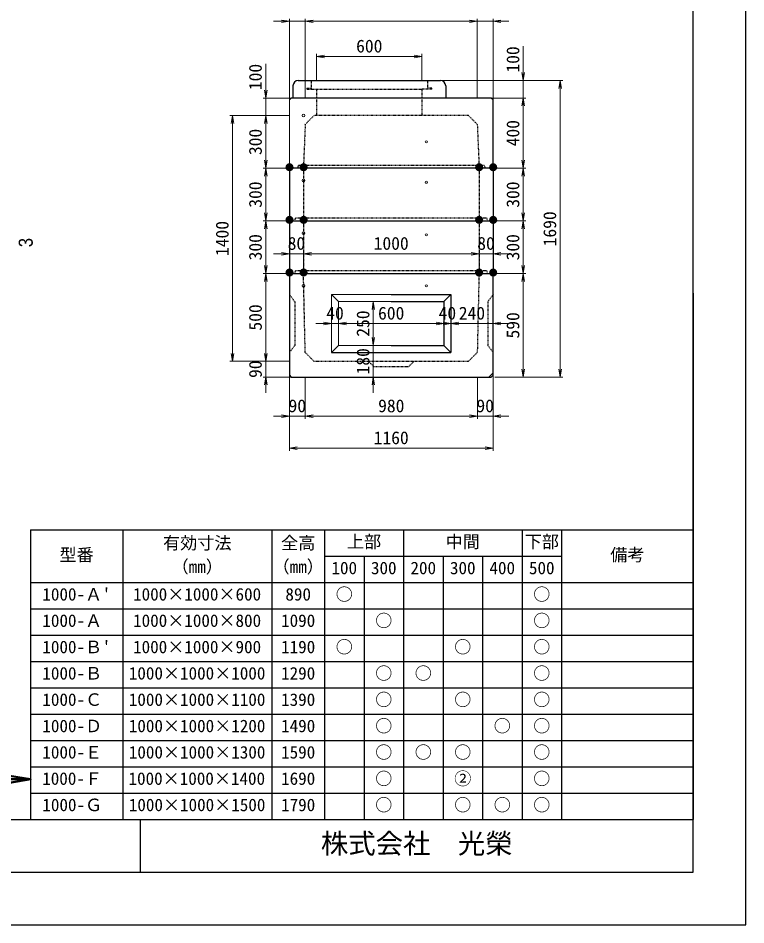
# Model space of a CAD drawing. Units: millimetres, scale not verified. Extents: x -210 to 210, y -148 to 148.
# Drawn here: x 71.8 to 210, y -148.5 to 23.7 of the extents above; entities that cross this region are included whole.
import ezdxf
from ezdxf.enums import TextEntityAlignment as Align

# ---------------------------------------------------------------- set-up
doc = ezdxf.new("R2010")
doc.units = ezdxf.units.MM
doc.linetypes.add('USER2', pattern=[4.7625, 3.175, -1.5875])
doc.layers.add('0-0', color=7, linetype='Continuous')
for name, color, linetype, lineweight in [('0-1_0', 9, 'Continuous', 25), ('0-2_dims', 2, 'Continuous', 13), ('0-3_pen1実線', 4, 'Continuous', 13), ('0-4_pen2実線', 3, 'Continuous', 13), ('0-5_pen3実線', 7, 'Continuous', 25), ('0-6_pen4実線', 6, 'Continuous', 25), ('0-8_pen2破線', 3, 'USER2', 25), ('0-9_鉄筋１', 7, 'Continuous', 50), ('0-B_draw', 7, 'Continuous', 13)]:
    doc.layers.add(name, color=color, linetype=linetype, lineweight=lineweight)
doc.styles.add('ＭＳ ゴシック', font='')
doc.styles.add('ＭＳ Ｐゴシック', font='')
doc.styles.get('ＭＳ ゴシック').set_extended_font_data('MS Gothic')
doc.styles.get('ＭＳ Ｐゴシック').set_extended_font_data('MS PGothic')

# ---------------------------------------------------------------- blocks, each defined once
blk = doc.blocks.new('部分図 1')
at = {"layer": '0-1_0'}
blk.add_lwpolyline([(0, 0), (12600, 0), (12600, 8910), (0, 8910)], close=True, dxfattribs=at)
at = {"layer": '0-2_dims', "lineweight": 18}
for p, q in [((10155, 4811.5), (10155, 4963)), ((10755, 4811.5), (10755, 4963)), ((11332, 4811), (11332, 5006)), ((10155, 4948), (10755, 4948)), ((9865, 4711), (9865, 4906)), ((10860.5, 4811), (11347, 4811)), ((10890.5, 4811), (11557, 4811)), ((11332, 4811), (11332, 4711)), ((11542, 4811), (11542, 3121)), ((10019.5, 4711), (9850, 4711)), ((9865, 4711), (9865, 4611)), ((11150.5, 4711), (11347, 4711)), ((11150.5, 4711), (11347, 4711)), ((11332, 4711), (11332, 4621)), ((11332, 4711), (11332, 4311)), ((9999, 4611), (9661, 4611)), ((9676, 4611), (9676, 3211)), ((9999.5, 4611), (9850, 4611)), ((9999.5, 4611), (9850, 4611)), ((9865, 4611), (9865, 4521)), ((9865, 4611), (9865, 4311)), ((9999.5, 4311), (9850, 4311)), ((9999.5, 4311), (9850, 4311)), ((9865, 4311), (9865, 4011)), ((11160.5, 4311), (11347, 4311)), ((11160.5, 4311), (11347, 4311)), ((11332, 4311), (11332, 4011)), ((9999.5, 4011), (9850, 4011)), ((9999.5, 4011), (9850, 4011)), ((9865, 4011), (9865, 3711)), ((11160.5, 4011), (11347, 4011)), ((11160.5, 4011), (11347, 4011)), ((11332, 4011), (11332, 3711)), ((9999.9, 3823.82), (9909.9, 3823.82)), ((9999.9, 3709.92), (9999.9, 3838.82)), ((10079.9, 3823.82), (9999.9, 3823.82)), ((10079.9, 3711.7), (10079.9, 3838.82)), ((10079.9, 3711.7), (10079.9, 3838.82)), ((11079.9, 3823.83), (10079.9, 3823.82)), ((10079.9, 3823.82), (10169.9, 3823.83)), ((11079.9, 3823.82), (10989.9, 3823.82)), ((11079.9, 3711.7), (11079.9, 3838.83)), ((11079.9, 3711.7), (11079.9, 3838.82)), ((11159.9, 3823.83), (11079.9, 3823.82)), ((11159.9, 3711.7), (11159.9, 3838.83)), ((11159.9, 3823.83), (11249.9, 3823.83)), ((9999.5, 3711), (9850, 3711)), ((9999.5, 3711), (9850, 3711)), ((9865, 3711), (9865, 3211)), ((11160.5, 3711), (11347, 3711)), ((11161, 3711), (11347, 3711)), ((11332, 3711), (11332, 3121)), ((10450.4, 3551.2), (10492.9, 3551.2)), ((10477.9, 3551.2), (10477.9, 3301.2)), ((10239.9, 3426.2), (10149.9, 3426.2)), ((10239.9, 3426.2), (10239.9, 3441.2)), ((10239.9, 3426.2), (10279.9, 3426.2)), ((10279.9, 3426.2), (10279.9, 3441.2)), ((10279.9, 3426.2), (10279.9, 3441.2)), ((10279.9, 3426.2), (10369.9, 3426.2)), ((10279.9, 3426.2), (10879.9, 3426.2)), ((10879.9, 3426.2), (10789.9, 3426.2)), ((10919.9, 3426.2), (10829.9, 3426.2)), ((10879.9, 3426.2), (10879.9, 3441.2)), ((10879.9, 3426.2), (10879.9, 3441.2)), ((10879.9, 3426.2), (10919.9, 3426.2)), ((10919.9, 3426.2), (10919.9, 3441.2)), ((10919.9, 3426.2), (10919.9, 3441.2)), ((10919.9, 3426.2), (11009.9, 3426.2)), ((10919.9, 3426.2), (11159.9, 3426.2)), ((11159.9, 3426.2), (11159.9, 3441.2)), ((11159.9, 3426.2), (11249.9, 3426.2)), ((10477.9, 3301.2), (10477.9, 3391.2)), ((9865, 3211), (9865, 3301)), ((10477.9, 3301.2), (10492.9, 3301.2)), ((10477.9, 3301.2), (10492.9, 3301.2)), ((10477.9, 3301.2), (10477.9, 3121.2)), ((9999.5, 3211), (9661, 3211)), ((9999.5, 3211), (9850, 3211)), ((9999.5, 3211), (9850, 3211)), ((9865, 3211), (9865, 3121)), ((11159.9, 3160.1), (11159.9, 2883.2)), ((10009.5, 3121), (9850, 3121)), ((9865, 3121), (9865, 3031)), ((9999.9, 3150.5), (9999.9, 2883.2)), ((10090.2, 3114.5), (10090.2, 2883.2)), ((10090.2, 3114), (10090.2, 2883.2)), ((10477.9, 3121.2), (10492.9, 3121.2)), ((10477.9, 3121.2), (10477.9, 3031.2)), ((11070.4, 3120.7), (11070.4, 2883.2)), ((11070.4, 3120.7), (11070.4, 2883.2)), ((11170.5, 3121), (11347, 3121)), ((11171, 3121), (11557, 3121)), ((9999.9, 3057.7), (9999.9, 2701.2)), ((11159.9, 3057.7), (11159.9, 2701.2)), ((9999.9, 2898.2), (9909.9, 2898.2)), ((9999.9, 2898.2), (10090.2, 2898.2)), ((10090.2, 2898.2), (10180.2, 2898.2)), ((10090.2, 2898.2), (11070.4, 2898.2)), ((11070.4, 2898.2), (10980.4, 2898.2)), ((11070.4, 2898.2), (11159.9, 2898.2)), ((11159.9, 2898.2), (11249.9, 2898.2)), ((9999.9, 2716.2), (11159.9, 2716.2))]:
    blk.add_line(p, q, dxfattribs=at)
at = {"layer": '0-2_dims', "lineweight": 50}
blk.add_line((8525, 830), (8235, 830), dxfattribs=at)
at = {"layer": '0-2_dims', "lineweight": 18}
for points in [[(10200, 4955.5), (10155, 4948), (10200, 4940.5)], [(10710, 4940.5), (10755, 4948), (10710, 4955.5)], [(11324.5, 4856), (11332, 4811), (11339.5, 4856)], [(11549.5, 4766), (11542, 4811), (11534.5, 4766)], [(9857.5, 4756), (9865, 4711), (9872.5, 4756)], [(11339.5, 4666), (11332, 4711), (11324.5, 4666)], [(11339.5, 4666), (11332, 4711), (11324.5, 4666)], [(9683.5, 4566), (9676, 4611), (9668.5, 4566)], [(9872.5, 4566), (9865, 4611), (9857.5, 4566)], [(9872.5, 4566), (9865, 4611), (9857.5, 4566)], [(9857.5, 4356), (9865, 4311), (9872.5, 4356)], [(11324.5, 4356), (11332, 4311), (11339.5, 4356)], [(9872.5, 4266), (9865, 4311), (9857.5, 4266)], [(11339.5, 4266), (11332, 4311), (11324.5, 4266)], [(9857.5, 4056), (9865, 4011), (9872.5, 4056)], [(11324.5, 4056), (11332, 4011), (11339.5, 4056)], [(9872.5, 3966), (9865, 4011), (9857.5, 3966)], [(11339.5, 3966), (11332, 4011), (11324.5, 3966)], [(9954.9, 3816.32), (9999.9, 3823.82), (9954.9, 3831.32)], [(10124.9, 3831.33), (10079.9, 3823.82), (10124.9, 3816.33)], [(10124.9, 3831.32), (10079.9, 3823.82), (10124.9, 3816.32)], [(11034.9, 3816.32), (11079.9, 3823.82), (11034.9, 3831.32)], [(11034.9, 3816.32), (11079.9, 3823.83), (11034.9, 3831.32)], [(11204.9, 3831.33), (11159.9, 3823.83), (11204.9, 3816.33)], [(9857.5, 3756), (9865, 3711), (9872.5, 3756)], [(11324.5, 3756), (11332, 3711), (11339.5, 3756)], [(9872.5, 3666), (9865, 3711), (9857.5, 3666)], [(11339.5, 3666), (11332, 3711), (11324.5, 3666)], [(10485.4, 3506.2), (10477.9, 3551.2), (10470.4, 3506.2)], [(10194.9, 3418.7), (10239.9, 3426.2), (10194.9, 3433.7)], [(10324.9, 3433.7), (10279.9, 3426.2), (10324.9, 3418.7)], [(10324.9, 3433.7), (10279.9, 3426.2), (10324.9, 3418.7)], [(10834.9, 3418.7), (10879.9, 3426.2), (10834.9, 3433.7)], [(10834.9, 3418.7), (10879.9, 3426.2), (10834.9, 3433.7)], [(10874.9, 3418.7), (10919.9, 3426.2), (10874.9, 3433.7)], [(10964.9, 3433.7), (10919.9, 3426.2), (10964.9, 3418.7)], [(11204.9, 3433.7), (11159.9, 3426.2), (11204.9, 3418.7)], [(10470.4, 3346.2), (10477.9, 3301.2), (10485.4, 3346.2)], [(10470.4, 3346.2), (10477.9, 3301.2), (10485.4, 3346.2)], [(9668.5, 3256), (9676, 3211), (9683.5, 3256)], [(9857.5, 3256), (9865, 3211), (9872.5, 3256)], [(9857.5, 3256), (9865, 3211), (9872.5, 3256)], [(11324.5, 3166), (11332, 3121), (11339.5, 3166)], [(11534.5, 3166), (11542, 3121), (11549.5, 3166)], [(9872.5, 3076), (9865, 3121), (9857.5, 3076)], [(10485.4, 3076.2), (10477.9, 3121.2), (10470.4, 3076.2)], [(9954.9, 2890.7), (9999.9, 2898.2), (9954.9, 2905.7)], [(10135.2, 2905.7), (10090.2, 2898.2), (10135.2, 2890.7)], [(10135.2, 2905.7), (10090.2, 2898.2), (10135.2, 2890.7)], [(11025.4, 2890.7), (11070.4, 2898.2), (11025.4, 2905.7)], [(11025.4, 2890.7), (11070.4, 2898.2), (11025.4, 2905.7)], [(11204.9, 2905.7), (11159.9, 2898.2), (11204.9, 2890.7)], [(10044.9, 2723.7), (9999.9, 2716.2), (10044.9, 2708.7)], [(11114.9, 2708.7), (11159.9, 2716.2), (11114.9, 2723.7)]]:
    blk.add_lwpolyline(points, dxfattribs=at)
at = {"layer": '0-2_dims', "lineweight": 50}
blk.add_lwpolyline([(8405, 810), (8525, 830), (8405, 850)], dxfattribs=at)
at = {"layer": '0-3_pen1実線'}
for p, q in [((10755, 4758.02), (10757.98, 4761)), ((11136.45, 3121.2), (11159.9, 3144.65))]:
    blk.add_line(p, q, dxfattribs=at)
at = {"layer": '0-4_pen2実線'}
blk.add_line((10811, 4767), (10811, 4761), dxfattribs=at)
for centre, radius in [((10080, 4611), 8), ((10780, 4461), 6), ((10080, 4241), 8), ((10780, 4231), 6), ((10080, 3941), 8), ((10780, 3931), 6), ((10079.9, 3641.2), 8), ((10779.9, 3641.2), 6)]:
    blk.add_circle(centre, radius, dxfattribs=at)
at = {"layer": '0-5_pen3実線'}
for p, q in [((10050, 4811), (10860, 4811)), ((10020, 4781), (10020, 4711)), ((10890, 4781), (10890, 4711)), ((11150, 4711), (10010, 4711)), ((11160, 4701), (11150, 4711)), ((11160, 4311), (11160, 4701)), ((10000, 4311), (10000, 4011)), ((11160, 4311), (10000, 4311)), ((11160, 4311), (11160, 4011)), ((10000, 4011), (10000, 3711)), ((10000, 4011), (11160, 4011)), ((11160, 4011), (11160, 3711)), ((10000, 3711), (11160, 3711)), ((11159.9, 3131.2), (11159.9, 3711.2)), ((10579.9, 3591.2), (10919.9, 3591.2)), ((10919.9, 3591.2), (10879.9, 3551.2)), ((10919.9, 3591.2), (10919.9, 3261.2)), ((10239.9, 3261.2), (10919.9, 3261.2)), ((10579.9, 3301.2), (10879.9, 3301.2)), ((10879.9, 3301.2), (10919.9, 3261.2)), ((10009.9, 3121.2), (11149.9, 3121.2)), ((11159.9, 3131.2), (11149.9, 3121.2)), ((9050, 2250), (9050, 600)), ((9900, 2250), (9900, 600)), ((10200, 2250), (10200, 600)), ((10650, 2250), (10650, 600)), ((11325, 2250), (11325, 600)), ((11550, 2250), (11550, 600)), ((10200, 2100), (11550, 2100)), ((10425, 2100), (10425, 600)), ((10875, 2100), (10875, 600)), ((11100, 2100), (11100, 600)), ((8525, 1950), (12300, 1950)), ((8525, 1800), (12300, 1800)), ((8525, 1650), (12300, 1650)), ((8525, 1500), (12300, 1500)), ((8525, 1350), (12300, 1350)), ((8525, 1200), (12300, 1200)), ((8525, 1050), (12300, 1050)), ((8525, 900), (12300, 900)), ((8525, 750), (12300, 750))]:
    blk.add_line(p, q, dxfattribs=at)
for points in [[(9999.9, 3711.2), (9999.9, 3131.2), (10009.9, 3121.2)], [(10579.9, 3551.2), (10879.9, 3551.2), (10879.9, 3301.2)]]:
    blk.add_lwpolyline(points, dxfattribs=at)
for centre, start, end in [((10050, 4781), 90, 180), ((10860, 4781), 0, 90)]:
    blk.add_arc(centre, 30, start, end, dxfattribs=at)
at = {"layer": '0-6_pen4実線'}
for p, q in [((12300, 3600), (12300, 2100)), ((8525, 2250), (12300, 2250)), ((8525, 2250), (8525, 600)), ((12300, 2100), (12300, 600)), ((300, 600), (12300, 600)), ((9150, 600), (9150, 300))]:
    blk.add_line(p, q, dxfattribs=at)
blk.add_lwpolyline([(300, 300), (12300, 300), (12300, 8610), (300, 8610)], close=True, dxfattribs=at)
at = {"layer": '0-8_pen2破線'}
for p, q in [((10123, 4811), (10123, 4761)), ((10787, 4811), (10787, 4767)), ((10099, 4767), (10123, 4767)), ((10155, 4761), (10155, 4711)), ((10811, 4761), (10755, 4761)), ((10755, 4761), (10755, 4711)), ((10811, 4767), (10787, 4767)), ((10155, 4711), (10155, 4611)), ((10755, 4711), (10755, 4611)), ((10090, 4561), (10140, 4611)), ((11020, 4611), (11070, 4561)), ((10090, 4561), (10080, 4326)), ((11070, 4561), (11080, 4326)), ((10050, 4326), (10045, 4311)), ((10580, 4326), (10050, 4326)), ((10080, 4311), (10080, 4026)), ((11110, 4326), (10580, 4326)), ((11080, 4311), (11080, 4026)), ((11110, 4326), (11115, 4311)), ((10030, 4011), (10035, 4026)), ((10580, 4026), (10035, 4026)), ((10080, 4011), (10080, 3726)), ((11125, 4026), (10580, 4026)), ((11080, 4011), (11080, 3726)), ((11130, 4011), (11125, 4026)), ((10030, 3711), (10035, 3726)), ((10580, 3726), (10035, 3726)), ((11125, 3726), (10580, 3726)), ((11130, 3711), (11125, 3726)), ((10089.9, 3261.2), (10079.9, 3711.2)), ((11079.9, 3711.2), (11069.9, 3261.2)), ((11159.9, 3591.2), (11129.9, 3551.2)), ((11129.9, 3551.2), (11129.9, 3301.2)), ((10139.9, 3211.2), (10089.9, 3261.2)), ((11069.9, 3261.2), (11019.9, 3211.2)), ((11129.9, 3301.2), (11159.9, 3261.2)), ((10139.9, 3211.2), (11019.9, 3211.2)), ((10479.9, 3181.2), (10449.9, 3211.2))]:
    blk.add_line(p, q, dxfattribs=at)
for points in [[(10099, 4767), (10099, 4761), (10755, 4761)], [(11020, 4611), (10580, 4611), (10140, 4611)], [(9999.9, 3591.2), (10029.9, 3551.2), (10029.9, 3301.2), (9999.9, 3261.2)], [(10479.9, 3181.2), (10679.9, 3181.2), (10709.9, 3211.2)]]:
    blk.add_lwpolyline(points, dxfattribs=at)
at = {"layer": '0-9_鉄筋１', "lineweight": 13}
for p, q in [((10000, 5148), (9910, 5148)), ((10000, 4685.8), (10000, 5163)), ((10000, 5148), (10089.9, 5148)), ((10089.9, 4711.5), (10089.9, 5163)), ((10089.9, 4711.5), (10089.9, 5163)), ((10089.9, 5148), (10179.9, 5148)), ((10089.9, 5148), (11070, 5148)), ((11070, 5148), (10980, 5148)), ((11070, 4711.5), (11070, 5163)), ((11070, 4711.5), (11070, 5163)), ((11070, 5148), (11160, 5148)), ((11160, 4661.5), (11160, 5163)), ((11160, 5148), (11250, 5148))]:
    blk.add_line(p, q, dxfattribs=at)
for points in [[(9955, 5140.5), (10000, 5148), (9955, 5155.5)], [(10134.9, 5155.5), (10089.9, 5148), (10134.9, 5140.5)], [(10134.9, 5155.5), (10089.9, 5148), (10134.9, 5140.5)], [(11025, 5140.5), (11070, 5148), (11025, 5155.5)], [(11025, 5140.5), (11070, 5148), (11025, 5155.5)], [(11205, 5155.5), (11160, 5148), (11205, 5140.5)]]:
    blk.add_lwpolyline(points, dxfattribs=at)
at = {"layer": '0-B_draw'}
for p, q in [((10000, 4701), (10010, 4711)), ((10000, 4701), (10000, 4311)), ((10239.9, 3591.2), (10239.9, 3261.2)), ((10239.9, 3591.2), (10279.9, 3551.2)), ((10239.9, 3591.2), (10579.9, 3591.2)), ((10279.9, 3551.2), (10279.9, 3301.2)), ((10279.9, 3551.2), (10579.9, 3551.2)), ((10279.9, 3301.2), (10239.9, 3261.2)), ((10279.9, 3301.2), (10579.9, 3301.2))]:
    blk.add_line(p, q, dxfattribs=at)
at = {"layer": '0-2_dims', "color": 7, "style": 'ＭＳ ゴシック'}
for s, p in [('600', (10380, 4948.5)), ('80', (9989.9, 3824.32)), ('1000', (10479.9, 3824.33)), ('80', (11069.9, 3824.33)), ('40', (10209.9, 3426.7)), ('600', (10504.9, 3426.7)), ('40', (10849.9, 3426.7)), ('240', (10964.9, 3426.7)), ('90', (9995.05, 2898.7)), ('980', (10505.3, 2898.7)), ('90', (11065.15, 2898.7)), ('1160', (10479.9, 2716.7))]:
    blk.add_text(s, height=73.31, dxfattribs=at).set_placement(p, align=Align.BOTTOM_LEFT)
for s, p in [('100', (11331.5, 4856)), ('100', (9864.5, 4756)), ('400', (11331.5, 4436)), ('300', (9864.5, 4386)), ('300', (9864.5, 4086)), ('300', (11331.5, 4086)), ('1690', (11541.5, 3866)), ('1400', (9675.5, 3811)), ('300', (9864.5, 3786)), ('300', (11331.5, 3786)), ('500', (9864.5, 3386)), ('250', (10477.4, 3351.2)), ('590', (11331.5, 3341)), ('180', (10477.4, 3136.2)), ('90', (9864.5, 3116))]:
    blk.add_text(s, height=73.31, rotation=90, dxfattribs=at).set_placement(p, align=Align.BOTTOM_LEFT)
at = {"layer": '0-2_dims', "color": 1, "style": 'ＭＳ ゴシック'}
for p in [(9974.8, 4286.1), (10055.1, 4286.08), (11055, 4286.02), (11135, 4286.02), (9974.9, 3986), (10055.2, 3986.02), (11055, 3986.05), (11134.9, 3985.9)]:
    blk.add_text('●', height=36.66, dxfattribs=at).set_placement(p, align=Align.BOTTOM_LEFT)
at = {"layer": '0-2_dims', "color": 7, "style": 'ＭＳ Ｐゴシック', "width": 0.9}
blk.add_text('3', height=79.98, rotation=90, dxfattribs=at).set_placement((8561.68, 3861.22), align=Align.BOTTOM_LEFT)
at = {"layer": '0-2_dims', "style": 'ＭＳ ゴシック'}
for p in [(9974.9, 3686.16), (10054.9, 3686.2), (11054.89, 3686.16), (11134.9, 3686.2)]:
    blk.add_text('●', height=36.66, dxfattribs=at).set_placement(p, align=Align.BOTTOM_LEFT)
at = {"layer": '0-5_pen3実線', "style": 'ＭＳ ゴシック'}
for s, height, p in [('有効寸法', 71.47, (9280.03, 2118.76)), ('全高', 71.47, (9952.52, 2118.76)), ('上部', 71.51, (10327.46, 2126.23)), ('中間', 71.46, (10890.02, 2126.26)), ('下部', 71.52, (11339.95, 2126.23)), ('型番', 71.47, (8690.02, 2051.26)), ('備考', 71.45, (11827.54, 2051.27)), ('（mm）', 71.49, (9328.73, 1983.74)), ('（mm）', 71.49, (9903.73, 1983.74)), ('100', 71.47, (10239.39, 1976.26)), ('300', 71.47, (10464.39, 1976.26)), ('200', 71.47, (10689.39, 1976.26)), ('300', 71.47, (10914.39, 1976.26)), ('400', 71.46, (11139.4, 1976.27)), ('500', 71.47, (11364.39, 1976.26)), ("1000-Ａ'", 71.47, (8592.52, 1826.26)), ('1000×1000×600', 71.48, (9109.39, 1826.25)), ('890', 71.47, (9976.89, 1826.26)), ('○', 71.37, (10263.83, 1826.33)), ('○', 71.37, (11388.83, 1826.33)), ('1000-Ａ ', 71.47, (8592.54, 1676.26)), ('1000×1000×800', 71.48, (9109.39, 1676.25)), ('1090', 71.47, (9952.51, 1676.26)), ('○', 71.37, (10488.83, 1676.33)), ('○', 71.37, (11388.83, 1676.33)), ("1000-Ｂ'", 71.47, (8592.52, 1526.26)), ('1000×1000×900', 71.48, (9109.39, 1526.25)), ('1190', 71.47, (9952.51, 1526.26)), ('○', 71.37, (10263.83, 1526.33)), ('○', 71.37, (10938.83, 1526.33)), ('○', 71.37, (11388.83, 1526.33)), ('1000-Ｂ ', 71.47, (8592.54, 1376.26)), ('1000×1000×1000', 71.48, (9085.01, 1376.25)), ('1290', 71.47, (9952.51, 1376.26)), ('○', 71.37, (10488.83, 1376.33)), ('○', 71.37, (10713.83, 1376.33)), ('○', 71.37, (11388.83, 1376.33)), ('1000-Ｃ ', 71.47, (8592.54, 1226.26)), ('1000×1000×1100', 71.48, (9085.01, 1226.25)), ('1390', 71.47, (9952.51, 1226.26)), ('○', 71.37, (10488.83, 1226.33)), ('○', 71.37, (10938.83, 1226.33)), ('○', 71.37, (11388.83, 1226.33)), ('1000-Ｄ ', 71.47, (8592.53, 1076.26)), ('1000×1000×1200', 71.48, (9085.01, 1076.25)), ('1490', 71.47, (9952.51, 1076.26)), ('○', 71.37, (10488.83, 1076.33)), ('○', 71.37, (11163.83, 1076.33)), ('○', 71.37, (11388.83, 1076.33)), ('1000-Ｅ ', 71.47, (8592.52, 926.26)), ('1000×1000×1300', 71.48, (9085.01, 926.25)), ('1590', 71.47, (9952.51, 926.26)), ('○', 71.37, (10488.83, 926.33)), ('○', 71.37, (10713.83, 926.33)), ('○', 71.37, (10938.83, 926.33)), ('○', 71.37, (11388.83, 926.33)), ('○', 71.37, (10488.83, 776.33)), ('②', 71.47, (10938.76, 776.26)), ('○', 71.37, (11388.83, 776.33)), ('1000-Ｆ ', 71.46, (8591.73, 776.27)), ('1000×1000×1400', 71.48, (9083.34, 776.25)), ('1690', 71.47, (9952.51, 776.26)), ('○', 71.37, (10488.83, 626.33)), ('○', 71.37, (10938.83, 626.33)), ('○', 71.37, (11163.83, 626.33)), ('○', 71.37, (11388.83, 626.33)), ('1000-Ｇ ', 71.47, (8592.52, 626.26)), ('1000×1000×1500', 71.48, (9085.01, 626.25)), ('1790', 71.47, (9952.51, 626.26)), ('株式会社\u3000光榮', 114.4, (10179.07, 372.01))]:
    blk.add_text(s, height=height, dxfattribs=at).set_placement(p, align=Align.BOTTOM_LEFT)

msp = doc.modelspace()

# ---------------------------------------------------------------- block references
at = {"layer": '0-0', "xscale": 0.0333333, "yscale": 0.0333333}
msp.add_blockref('部分図 1', (-210, -148.5), dxfattribs=at)

doc.saveas('drawing.dxf')
